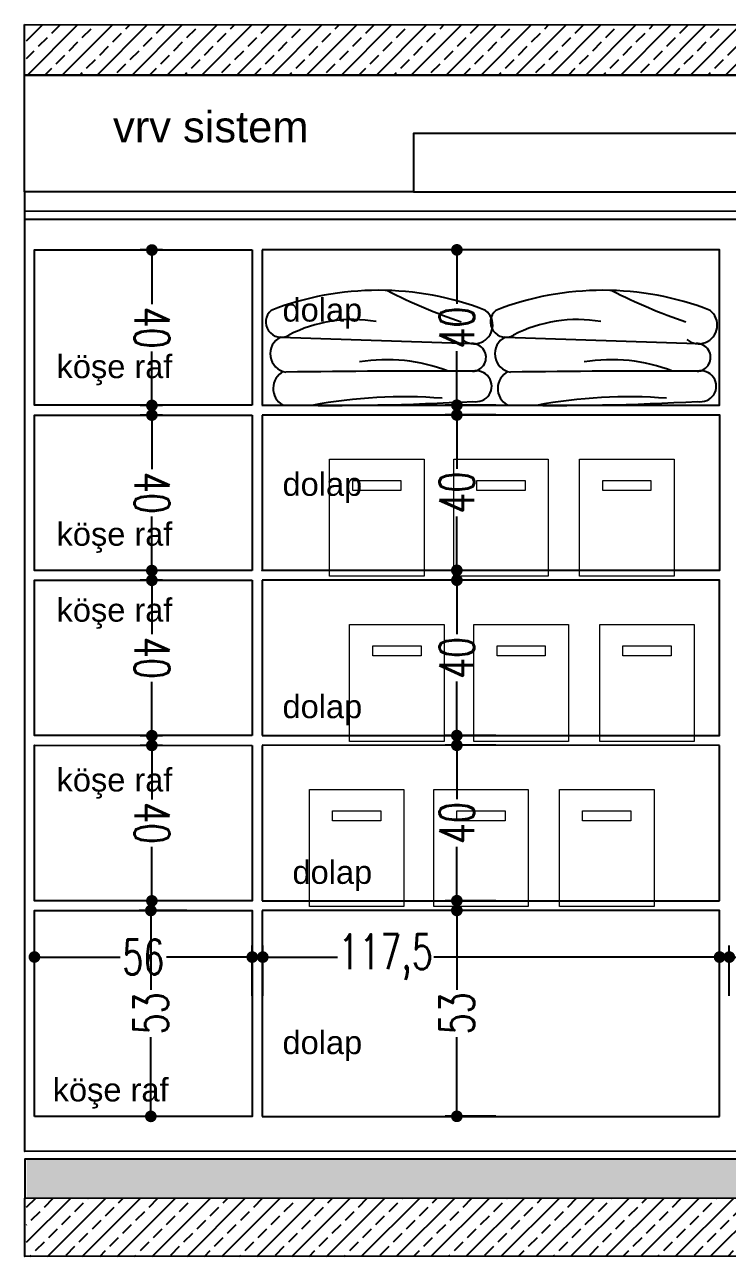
# Model space of a CAD drawing. Header units: millimetres. Extents: x 1064 to 14043, y 831 to 5538.
# Drawn here: x 10783.2 to 10964.1, y 2529.7 to 2846.7 of the extents above; entities that cross this region are included whole.
import ezdxf

# ---------------------------------------------------------------- set-up
doc = ezdxf.new("R2010")
doc.units = ezdxf.units.MM
for name, color, linetype in [('clad', 30, 'Continuous'), ('dim_sec', 193, 'Continuous'), ('furn', 134, 'Continuous'), ('hatch_conc', 223, 'Continuous'), ('hatch_floor', 197, 'Continuous'), ('layout', 11, 'Continuous'), ('pipe', 143, 'Continuous'), ('Str_conc', 6, 'Continuous'), ('symbol', 8, 'Continuous'), ('wipeout', 134, 'Continuous')]:
    doc.layers.add(name, color=color, linetype=linetype)
doc.layers.add('transparan', color=7, linetype='Continuous', transparency=0.75)
doc.styles.add('antet', font='arial.ttf')
doc.styles.add('dim', font='simplex.shx', dxfattribs={"width": 0.7})
doc.dimstyles.new('1_50', dxfattribs={"dimtxt": 9, "dimasz": 3, "dimexe": 3, "dimexo": 0, "dimgap": 1, "dimtad": 0, "dimdec": 1, "dimzin": 11, "dimtxsty": 'dim', "dimblk": 'DOT', "dimcen": 1.5, "dimdle": 1.25, "dimclrt": 2, "dimadec": 0, "dimazin": 0, "dimtfac": 1.25, "dimtdec": 1, "dimtix": 1, "dimtofl": 0, "dimtmove": 1, "dimatfit": 3, "dimldrblk": 'DOT', "dimfxl": 10, "dimfxlon": 1, "dimtolj": 1, "dimtzin": 0, "dimarcsym": 0})

# ---------------------------------------------------------------- blocks, each defined once
blk = doc.blocks.new('_Dot')
at = {"color": 0, "linetype": 'ByBlock', "lineweight": -2}
blk.add_line((-0.5, 0), (-1, 0), dxfattribs=at)
at = {"color": 0, "linetype": 'ByBlock', "const_width": 0.5}
blk.add_lwpolyline([(-0.25, 0, 1), (0.25, 0, 1)], format="xyb", close=True, dxfattribs=at)
blk = doc.blocks.new('*D49')
at = {"layer": 'Defpoints', "color": 0, "transparency": 16777216}
for p in [(10815.99, 2788.66), (10818.76, 2788.66), (10818.76, 2748.66)]:
    blk.add_point(p, dxfattribs=at)
at = {"layer": 'dim_sec', "color": 0, "lineweight": -2, "transparency": 16777216}
for p, q in [((10818.76, 2788.66), (10812.99, 2788.66)), ((10815.99, 2785.66), (10815.99, 2774.76)), ((10815.99, 2751.66), (10815.99, 2762.56)), ((10818.76, 2748.66), (10812.99, 2748.66))]:
    blk.add_line(p, q, dxfattribs=at)
at = {"layer": 'dim_sec', "color": 0, "lineweight": -2, "transparency": 16777216, "xscale": 3, "yscale": 3, "zscale": 3}
for p, rotation in [((10815.99, 2788.66), 90.0022531247514), ((10815.99, 2748.66), 270.0022531247514)]:
    blk.add_blockref('_Dot', p, dxfattribs=dict(at, rotation=rotation))
at = {"layer": 'dim_sec', "color": 2, "transparency": 16777216, "insert": (10815.99, 2768.66), "char_height": 9, "attachment_point": 5, "rotation": 270.0023, "style": 'dim'}
blk.add_mtext('\\A1;40', dxfattribs=at)
blk = doc.blocks.new('*D50')
at = {"layer": 'Defpoints', "color": 0, "transparency": 16777216}
for p in [(10824.97, 2618.68), (10815.72, 2565.7), (10824.97, 2565.7)]:
    blk.add_point(p, dxfattribs=at)
at = {"layer": 'dim_sec', "color": 0, "lineweight": -2, "transparency": 16777216}
for p, q in [((10824.97, 2618.68), (10812.72, 2618.68)), ((10815.72, 2615.68), (10815.72, 2598.29)), ((10815.72, 2568.7), (10815.72, 2586.09)), ((10824.97, 2565.7), (10812.72, 2565.7))]:
    blk.add_line(p, q, dxfattribs=at)
at = {"layer": 'dim_sec', "color": 0, "lineweight": -2, "transparency": 16777216, "xscale": 3, "yscale": 3, "zscale": 3}
for p, rotation in [((10815.72, 2618.68), 90), ((10815.72, 2565.7), 270)]:
    blk.add_blockref('_Dot', p, dxfattribs=dict(at, rotation=rotation))
at = {"layer": 'dim_sec', "color": 2, "transparency": 16777216, "insert": (10815.72, 2592.19), "char_height": 9, "attachment_point": 5, "rotation": 90, "style": 'dim'}
blk.add_mtext('\\A1;53', dxfattribs=at)
blk = doc.blocks.new('*D87')
at = {"layer": 'Defpoints', "color": 0, "transparency": 16777216}
for p in [(10815.98, 2746.16), (10818.76, 2746.16), (10818.76, 2706.16)]:
    blk.add_point(p, dxfattribs=at)
at = {"layer": 'dim_sec', "color": 0, "lineweight": -2, "transparency": 16777216}
for p, q in [((10818.76, 2746.16), (10812.98, 2746.16)), ((10815.98, 2743.16), (10815.98, 2732.26)), ((10815.98, 2709.16), (10815.98, 2720.06)), ((10818.76, 2706.16), (10812.98, 2706.16))]:
    blk.add_line(p, q, dxfattribs=at)
at = {"layer": 'dim_sec', "color": 0, "lineweight": -2, "transparency": 16777216, "xscale": 3, "yscale": 3, "zscale": 3}
for p, rotation in [((10815.98, 2746.16), 90.0022531247514), ((10815.98, 2706.16), 270.0022531247514)]:
    blk.add_blockref('_Dot', p, dxfattribs=dict(at, rotation=rotation))
at = {"layer": 'dim_sec', "color": 2, "transparency": 16777216, "insert": (10815.98, 2726.16), "char_height": 9, "attachment_point": 5, "rotation": 270.0023, "style": 'dim'}
blk.add_mtext('\\A1;40', dxfattribs=at)
blk = doc.blocks.new('*D88')
at = {"layer": 'Defpoints', "color": 0, "transparency": 16777216}
for p in [(10815.99, 2703.66), (10818.76, 2703.66), (10818.76, 2663.66)]:
    blk.add_point(p, dxfattribs=at)
at = {"layer": 'dim_sec', "color": 0, "lineweight": -2, "transparency": 16777216}
for p, q in [((10818.76, 2703.66), (10812.99, 2703.66)), ((10815.99, 2700.66), (10815.99, 2689.76)), ((10815.99, 2666.66), (10815.99, 2677.56)), ((10818.76, 2663.66), (10812.99, 2663.66))]:
    blk.add_line(p, q, dxfattribs=at)
at = {"layer": 'dim_sec', "color": 0, "lineweight": -2, "transparency": 16777216, "xscale": 3, "yscale": 3, "zscale": 3}
for p, rotation in [((10815.99, 2703.66), 90.0022531247514), ((10815.99, 2663.66), 270.0022531247514)]:
    blk.add_blockref('_Dot', p, dxfattribs=dict(at, rotation=rotation))
at = {"layer": 'dim_sec', "color": 2, "transparency": 16777216, "insert": (10815.99, 2683.66), "char_height": 9, "attachment_point": 5, "rotation": 270.0023, "style": 'dim'}
blk.add_mtext('\\A1;40', dxfattribs=at)
blk = doc.blocks.new('*D89')
at = {"layer": 'Defpoints', "color": 0, "transparency": 16777216}
for p in [(10815.98, 2661.16), (10818.75, 2661.16), (10818.76, 2621.16)]:
    blk.add_point(p, dxfattribs=at)
at = {"layer": 'dim_sec', "color": 0, "lineweight": -2, "transparency": 16777216}
for p, q in [((10818.75, 2661.16), (10812.98, 2661.16)), ((10815.98, 2658.16), (10815.98, 2647.26)), ((10815.98, 2624.16), (10815.98, 2635.06)), ((10818.76, 2621.16), (10812.98, 2621.16))]:
    blk.add_line(p, q, dxfattribs=at)
at = {"layer": 'dim_sec', "color": 0, "lineweight": -2, "transparency": 16777216, "xscale": 3, "yscale": 3, "zscale": 3}
for p, rotation in [((10815.98, 2661.16), 90.0022531247514), ((10815.98, 2621.16), 270.0022531247514)]:
    blk.add_blockref('_Dot', p, dxfattribs=dict(at, rotation=rotation))
at = {"layer": 'dim_sec', "color": 2, "transparency": 16777216, "insert": (10815.98, 2641.16), "char_height": 9, "attachment_point": 5, "rotation": 270.0023, "style": 'dim'}
blk.add_mtext('\\A1;40', dxfattribs=at)
blk = doc.blocks.new('*D97')
at = {"layer": 'Defpoints', "color": 0, "transparency": 16777216}
for p in [(10894.46, 2618.69), (10962.07, 2618.69), (10962.07, 2565.71)]:
    blk.add_point(p, dxfattribs=at)
at = {"layer": 'dim_sec', "color": 0, "lineweight": -2, "transparency": 16777216}
for p, q in [((10904.46, 2618.69), (10891.46, 2618.69)), ((10894.46, 2615.69), (10894.46, 2598.3)), ((10894.46, 2568.71), (10894.46, 2586.1)), ((10904.46, 2565.71), (10891.46, 2565.71))]:
    blk.add_line(p, q, dxfattribs=at)
at = {"layer": 'dim_sec', "color": 0, "lineweight": -2, "transparency": 16777216, "xscale": 3, "yscale": 3, "zscale": 3}
for p, rotation in [((10894.46, 2618.69), 90), ((10894.46, 2565.71), 270)]:
    blk.add_blockref('_Dot', p, dxfattribs=dict(at, rotation=rotation))
at = {"layer": 'dim_sec', "color": 2, "transparency": 16777216, "insert": (10894.46, 2592.2), "char_height": 9, "attachment_point": 5, "rotation": 90, "style": 'dim'}
blk.add_mtext('\\A1;53', dxfattribs=at)
blk = doc.blocks.new('*D98')
at = {"layer": 'Defpoints', "color": 0, "transparency": 16777216}
for p in [(10894.46, 2661.19), (10962.07, 2661.19), (10962.07, 2621.2)]:
    blk.add_point(p, dxfattribs=at)
at = {"layer": 'dim_sec', "color": 0, "lineweight": -2, "transparency": 16777216}
for p, q in [((10904.46, 2661.19), (10891.46, 2661.19)), ((10894.46, 2658.19), (10894.46, 2647.29)), ((10894.46, 2624.2), (10894.46, 2635.09)), ((10904.46, 2621.2), (10891.46, 2621.2))]:
    blk.add_line(p, q, dxfattribs=at)
at = {"layer": 'dim_sec', "color": 0, "lineweight": -2, "transparency": 16777216, "xscale": 3, "yscale": 3, "zscale": 3}
for p, rotation in [((10894.46, 2661.19), 90), ((10894.46, 2621.2), 270)]:
    blk.add_blockref('_Dot', p, dxfattribs=dict(at, rotation=rotation))
at = {"layer": 'dim_sec', "color": 2, "transparency": 16777216, "insert": (10894.46, 2641.19), "char_height": 9, "attachment_point": 5, "rotation": 90, "style": 'dim'}
blk.add_mtext('\\A1;40', dxfattribs=at)
blk = doc.blocks.new('*D99')
at = {"layer": 'Defpoints', "color": 0, "transparency": 16777216}
for p in [(10894.46, 2703.69), (10962.07, 2703.69), (10962.07, 2663.7)]:
    blk.add_point(p, dxfattribs=at)
at = {"layer": 'dim_sec', "color": 0, "lineweight": -2, "transparency": 16777216}
for p, q in [((10904.46, 2703.69), (10891.46, 2703.69)), ((10894.46, 2700.69), (10894.46, 2689.79)), ((10894.46, 2666.7), (10894.46, 2677.59)), ((10904.46, 2663.7), (10891.46, 2663.7))]:
    blk.add_line(p, q, dxfattribs=at)
at = {"layer": 'dim_sec', "color": 0, "lineweight": -2, "transparency": 16777216, "xscale": 3, "yscale": 3, "zscale": 3}
for p, rotation in [((10894.46, 2703.69), 90), ((10894.46, 2663.7), 270)]:
    blk.add_blockref('_Dot', p, dxfattribs=dict(at, rotation=rotation))
at = {"layer": 'dim_sec', "color": 2, "transparency": 16777216, "insert": (10894.46, 2683.69), "char_height": 9, "attachment_point": 5, "rotation": 90, "style": 'dim'}
blk.add_mtext('\\A1;40', dxfattribs=at)
blk = doc.blocks.new('*D100')
at = {"layer": 'Defpoints', "color": 0, "transparency": 16777216}
for p in [(10894.46, 2746.2), (10962.07, 2746.2), (10962.07, 2706.22)]:
    blk.add_point(p, dxfattribs=at)
at = {"layer": 'dim_sec', "color": 0, "lineweight": -2, "transparency": 16777216}
for p, q in [((10904.46, 2746.2), (10891.46, 2746.2)), ((10894.46, 2743.2), (10894.46, 2732.31)), ((10894.46, 2709.22), (10894.46, 2720.11)), ((10904.46, 2706.22), (10891.46, 2706.22))]:
    blk.add_line(p, q, dxfattribs=at)
at = {"layer": 'dim_sec', "color": 0, "lineweight": -2, "transparency": 16777216, "xscale": 3, "yscale": 3, "zscale": 3}
for p, rotation in [((10894.46, 2746.2), 90), ((10894.46, 2706.22), 270)]:
    blk.add_blockref('_Dot', p, dxfattribs=dict(at, rotation=rotation))
at = {"layer": 'dim_sec', "color": 2, "transparency": 16777216, "insert": (10894.46, 2726.21), "char_height": 9, "attachment_point": 5, "rotation": 90, "style": 'dim'}
blk.add_mtext('\\A1;40', dxfattribs=at)
blk = doc.blocks.new('*D101')
at = {"layer": 'Defpoints', "color": 0, "transparency": 16777216}
for p in [(10894.46, 2788.7), (10962.07, 2788.7), (10962.07, 2748.72)]:
    blk.add_point(p, dxfattribs=at)
at = {"layer": 'dim_sec', "color": 0, "lineweight": -2, "transparency": 16777216}
for p, q in [((10904.46, 2788.7), (10891.46, 2788.7)), ((10894.46, 2785.7), (10894.46, 2774.81)), ((10894.46, 2751.72), (10894.46, 2762.61)), ((10904.46, 2748.72), (10891.46, 2748.72))]:
    blk.add_line(p, q, dxfattribs=at)
at = {"layer": 'dim_sec', "color": 0, "lineweight": -2, "transparency": 16777216, "xscale": 3, "yscale": 3, "zscale": 3}
for p, rotation in [((10894.46, 2788.7), 90), ((10894.46, 2748.72), 270)]:
    blk.add_blockref('_Dot', p, dxfattribs=dict(at, rotation=rotation))
at = {"layer": 'dim_sec', "color": 2, "transparency": 16777216, "insert": (10894.46, 2768.71), "char_height": 9, "attachment_point": 5, "rotation": 90, "style": 'dim'}
blk.add_mtext('\\A1;40', dxfattribs=at)
blk = doc.blocks.new('*D103')
at = {"layer": 'Defpoints', "color": 0, "transparency": 16777216}
for p in [(10841.82, 2606.69), (10785.76, 2565.68), (10841.81, 2565.67)]:
    blk.add_point(p, dxfattribs=at)
at = {"layer": 'dim_sec', "color": 0, "lineweight": -2, "transparency": 16777216}
for p, q in [((10785.77, 2596.71), (10785.77, 2609.71)), ((10841.82, 2596.69), (10841.82, 2609.69)), ((10788.77, 2606.71), (10807.85, 2606.7)), ((10838.82, 2606.69), (10819.75, 2606.7))]:
    blk.add_line(p, q, dxfattribs=at)
at = {"layer": 'dim_sec', "color": 0, "lineweight": -2, "transparency": 16777216, "xscale": 3, "yscale": 3, "zscale": 3}
for p, rotation in [((10785.77, 2606.71), 179.9811178305516), ((10841.82, 2606.69), 359.9811178305517)]:
    blk.add_blockref('_Dot', p, dxfattribs=dict(at, rotation=rotation))
at = {"layer": 'dim_sec', "color": 2, "transparency": 16777216, "insert": (10813.8, 2606.7), "char_height": 9, "attachment_point": 5, "rotation": 359.9811, "style": 'dim'}
blk.add_mtext('\\A1;56', dxfattribs=at)
blk = doc.blocks.new('*D104')
at = {"layer": 'Defpoints', "color": 0, "transparency": 16777216}
for p in [(10962.07, 2606.69), (10844.53, 2565.67), (10962.07, 2565.66)]:
    blk.add_point(p, dxfattribs=at)
at = {"layer": 'dim_sec', "color": 0, "lineweight": -2, "transparency": 16777216}
for p, q in [((10844.53, 2596.69), (10844.53, 2609.69)), ((10962.07, 2596.69), (10962.07, 2609.69)), ((10847.53, 2606.69), (10863.73, 2606.69)), ((10959.07, 2606.69), (10888.53, 2606.69))]:
    blk.add_line(p, q, dxfattribs=at)
at = {"layer": 'dim_sec', "color": 0, "lineweight": -2, "transparency": 16777216, "xscale": 3, "yscale": 3, "zscale": 3}
for p, rotation in [((10844.53, 2606.69), 179.9982362901278), ((10962.07, 2606.69), 359.9982362901278)]:
    blk.add_blockref('_Dot', p, dxfattribs=dict(at, rotation=rotation))
at = {"layer": 'dim_sec', "color": 2, "transparency": 16777216, "insert": (10876.13, 2606.69), "char_height": 9, "attachment_point": 5, "rotation": 359.9982, "style": 'dim'}
blk.add_mtext('\\A1;117,5', dxfattribs=at)
blk = doc.blocks.new('*D105')
at = {"layer": 'Defpoints', "color": 0, "transparency": 16777216}
for p in [(11082.07, 2606.69), (10964.57, 2565.69), (11082.08, 2565.69)]:
    blk.add_point(p, dxfattribs=at)
at = {"layer": 'dim_sec', "color": 0, "lineweight": -2, "transparency": 16777216}
for p, q in [((10964.57, 2596.69), (10964.57, 2609.69)), ((11082.08, 2596.69), (11082.07, 2609.69)), ((10967.57, 2606.69), (11010.92, 2606.69)), ((11079.07, 2606.69), (11035.72, 2606.69))]:
    blk.add_line(p, q, dxfattribs=at)
at = {"layer": 'dim_sec', "color": 0, "lineweight": -2, "transparency": 16777216, "xscale": 3, "yscale": 3, "zscale": 3}
for p, rotation in [((10964.57, 2606.69), 180.001714719482), ((11082.07, 2606.69), 0.001714719482049044)]:
    blk.add_blockref('_Dot', p, dxfattribs=dict(at, rotation=rotation))
at = {"layer": 'dim_sec', "color": 2, "transparency": 16777216, "insert": (11023.32, 2606.69), "char_height": 9, "attachment_point": 5, "rotation": 0.0017, "style": 'dim'}
blk.add_mtext('\\A1;117,5', dxfattribs=at)
blk = doc.blocks.new('A$C467564A6')
blk.add_line((0.538, 2.533), (7.663, 2.295))
for centre, radius, start, end in [((4.176, -6.737), 11.012, 68.8134, 111.1866), ((13.352, 21.303), 19.191, 242.5696, 251.4882), ((0.561, 3.098), 0.565, 130.1587, 300.31), ((7.732, 2.982), 0.693, 230.4103, 52.2353), ((3.235, -2.033), 5.221, 80.4794, 117.2185), ((0.849, 1.916), 0.691, 116.7365, 260.5434), ((7.663, 1.781), 0.514, 271.3192, 92.5427), ((4.498, -4.545), 6.243, 68.7039, 99.4262), ((0.973, 0.627), 0.708, 117.5574, 239.9379), ((5.844, -338.989), 340.262, 89.69168, 90.86023), ((7.813, 0.71), 0.575, 257.8406, 103.8708), ((2.409, 92.479), 92.482, 268.89083, 273.27479), ((5.117, -18.06), 18.378, 85.5519, 100.6856)]:
    blk.add_arc(centre, radius, start, end)
blk = doc.blocks.new('sdgh')
at = {"layer": 'symbol', "lineweight": 0}
for points in [[(12942.22, 2064.74), (12966.54, 2064.74), (12966.54, 2034.63), (12942.22, 2034.63)], [(12948.17, 2059.22), (12960.58, 2059.22), (12960.58, 2056.67), (12948.17, 2056.67)]]:
    blk.add_lwpolyline(points, close=True, dxfattribs=at)

msp = doc.modelspace()

# ---------------------------------------------------------------- hatches: boundary and pattern name
at = {"layer": 'hatch_conc', "ltscale": 10}
h = msp.add_hatch(dxfattribs=at)
h.set_pattern_fill('ANSI33', color=256)
h.set_pattern_definition([(45, (-2630.7724, 500.59), (-4.490128, 4.490128), []), (45, (-2626.282, 500.59), (-4.490128, 4.490128), [3.175, -1.5875])])
h.paths.add_polyline_path([(11264.74768, 2846.6379), (10783.74771, 2846.65676), (10783.74771, 2833.68723), (11264.74768, 2833.66837)])
h = msp.add_hatch(dxfattribs=at)
h.set_pattern_fill('ANSI33', color=256)
h.set_pattern_definition([(45, (-568.3356, 538.6407), (-4.490128, 4.490128), []), (45, (-563.8454, 538.6407), (-4.490128, 4.490128), [3.175, -1.5875])])
h.paths.add_polyline_path([(11264.74768, 2529.71935), (11264.74768, 2544.71935), (10783.76038, 2544.67117), (10783.76038, 2529.67117)])
at = {"layer": 'hatch_floor', "ltscale": 10}
h = msp.add_hatch(dxfattribs=at)
h.set_pattern_fill('AR-CONC', color=2, scale=0.1)
h.set_pattern_definition([(50, (7722.199, -3286.568), (18.218467, -1.59391), [1.905, -20.955]), (355, (7722.199, -3286.568), (-3.52434, 19.105685), [1.524, -16.76406]), (100.45144, (7723.717, -3286.7), (14.694125, 17.511775), [1.619, -17.809024]), (46.1842, (7722.2, -3281.488), (27.107904, -4.20423), [2.8575, -31.4325]), (96.63556, (7724.458, -3281.838), (23.74041, 24.74261), [2.4285, -26.71356]), (351.18415, (7722.2, -3281.488), (23.74041, 24.74261), [2.286, -25.14597]), (21, (7724.739, -3282.758), (15.16144, -10.22652), [1.905, -20.955]), (326, (7724.739, -3282.758), (6.180203, 18.418797), [1.524, -16.764]), (71.45144, (7726.002, -3283.61), (21.34164, 8.192277), [1.619, -17.808994]), (37.5, (7722.199, -3286.568), (0.3088603, 8.455504), [0, -16.5608, 0, -17.018, 0, -16.8275]), (7.5, (7722.199, -3286.568), (6.681966, 10.018057), [0, -9.7028, 0, -16.1798, 0, -6.4135]), (327.5, (7716.535, -3286.568), (13.5590595, -0.5728744), [0, -6.35, 0, -19.812, 0, -26.289]), (317.5, (7713.995, -3286.568), (14.812918, 2.54265), [0, -8.255, 0, -13.1572, 0, -18.669])])
h.paths.add_polyline_path([(10783.76038, 2554.67113), (10783.76038, 2544.67113), (11264.74768, 2544.71935), (11264.74768, 2554.71935)])

# ---------------------------------------------------------------- linework, layer by layer
at = {"layer": 'clad'}
msp.add_lwpolyline([(10883.32517, 2803.65112), (10783.24771, 2803.65112), (10783.24771, 2833.68723), (11264.74768, 2833.66837), (11264.74768, 2803.63226), (11164.74768, 2803.63226), (11164.74768, 2818.63226), (10883.32517, 2818.65112)], close=True, dxfattribs=at)
at = {"layer": 'furn'}
for p, q in [((10783.26038, 2796.61935), (11264.74768, 2796.61935)), ((10962.07353, 2661.182), (10844.3279, 2661.1852)), ((10962.07352, 2621.19786), (10962.07353, 2661.182)), ((10844.32804, 2621.20106), (10962.07352, 2621.19786))]:
    msp.add_line(p, q, dxfattribs=at)
for points in [[(10783.24771, 2803.65112), (10783.24771, 2565.67036), (10783.26038, 2565.67036)], [(11264.74768, 2803.63226), (11264.74768, 2556.71935), (10783.26038, 2556.68464), (10783.26038, 2565.68464)], [(10947.25957, 2796.61935), (10947.25957, 2796.63601)], [(10949.75957, 2796.63627), (10949.75957, 2796.61935)], [(10841.8269, 2748.70104), (10785.74771, 2748.70489), (10785.74771, 2788.68642), (10841.8269, 2788.68258)], [(10841.8269, 2788.68258), (10841.8269, 2748.70104)], [(10844.3086, 2748.71864), (10962.07355, 2748.71519), (10962.07355, 2788.69673), (10844.3269, 2788.70018)], [(10844.3269, 2788.68258), (10844.3269, 2748.70104)], [(10841.8269, 2706.20104), (10785.74771, 2706.20489), (10785.74771, 2746.18642), (10841.8269, 2746.18258)], [(10841.8269, 2746.18258), (10841.8269, 2706.20104)], [(10844.3269, 2746.20018), (10962.07355, 2746.19673), (10962.07354, 2706.21519), (10844.3086, 2706.21864), (10844.3086, 2706.21942)], [(10844.3269, 2746.18258), (10844.3269, 2706.20104)], [(10841.8269, 2663.70104), (10785.74771, 2663.70489), (10785.74771, 2703.68642), (10841.8269, 2703.68258)], [(10841.8269, 2703.68258), (10841.8269, 2663.70104)], [(10844.32794, 2663.70106), (10962.07353, 2663.69786), (10962.07354, 2703.69673), (10844.3269, 2703.70018)], [(10844.3269, 2703.68258), (10844.3269, 2663.70104)], [(10844.3279, 2661.16759), (10844.3279, 2621.18606)], [(10785.74771, 2565.67036), (10785.74771, 2618.68642), (10841.8269, 2618.68258), (10841.8269, 2565.69249), (10785.76038, 2565.68482)], [(10962.07351, 2565.69556), (10962.07352, 2618.682), (10844.32782, 2618.6852)], [(10844.32782, 2618.66759), (10844.32782, 2565.69267)], [(10844.3269, 2565.69267), (10962.07351, 2565.69538)]]:
    msp.add_lwpolyline(points, dxfattribs=at)
msp.add_lwpolyline([(10841.8269, 2661.18258), (10841.8269, 2621.20104), (10785.74771, 2621.20489), (10785.74771, 2661.18642)], close=True, dxfattribs=at)
at = {"layer": 'hatch_floor', "color": 2, "ltscale": 10}
msp.add_lwpolyline([(10783.26038, 2544.67113), (11264.74768, 2544.71935), (11264.74768, 2554.71935), (10783.26038, 2554.67113)], close=True, dxfattribs=at)
at = {"layer": 'Str_conc', "ltscale": 10}
for points in [[(10783.24771, 2846.65676), (11264.74768, 2846.6379), (11264.74768, 2833.66837), (10783.24771, 2833.68723)], [(10783.26038, 2544.67117), (11264.74768, 2544.71935), (11264.74768, 2529.71935), (10783.26038, 2529.67117)]]:
    msp.add_lwpolyline(points, close=True, dxfattribs=at)
at = {"layer": 'transparan', "linetype": 'ByBlock'}
for points in [[(10883.32517, 2803.65112), (11164.74768, 2803.63226)], [(11264.74768, 2556.71935), (10783.24771, 2556.67018)]]:
    msp.add_lwpolyline(points, dxfattribs=at)
at = {"layer": 'wipeout'}
msp.add_lwpolyline([(10783.26038, 2798.65985), (11264.74765, 2798.70969)], dxfattribs=at)

# ---------------------------------------------------------------- block references
at = {"layer": 'symbol', "lineweight": 0, "xscale": 6.925220495487578, "yscale": 6.925220495487578, "zscale": 6.925220495487578}
for p in [(10845.34483, 2748.67753), (10903.13876, 2748.67752)]:
    msp.add_blockref('A$C467564A6', p, dxfattribs=at)
at = {"layer": 'symbol', "lineweight": 0}
for p in [(-2080.51268, 670.08758), (-2048.53986, 670.08758), (-2016.17711, 670.08758), (-2075.34146, 627.57024), (-2043.36864, 627.57024), (-2011.00589, 627.57024), (-2085.68394, 585.07024), (-2053.71112, 585.07024), (-2021.34837, 585.07024)]:
    msp.add_blockref('sdgh', p, dxfattribs=at)

# ---------------------------------------------------------------- texts
at = {"layer": 'layout', "color": 251, "char_height": 6, "width": 282.3357703, "style": 'antet'}
for s, insert, attachment_point in [('{\\C7;dolap}', (10849.60336, 2768.43338), 7), ('{\\C7;köşe raf}', (10821.27394, 2753.82995), 9), ('{\\C7;dolap}', (10849.60336, 2723.58486), 7), ('{\\C7;köşe raf}', (10821.27394, 2710.70625), 9), ('{\\C7;köşe raf}', (10821.27394, 2691.16462), 9), ('{\\C7;dolap}', (10849.60336, 2666.36891), 7), ('{\\C7;köşe raf}', (10821.27394, 2647.45785), 9), ('{\\C7;dolap}', (10872.67552, 2623.72731), 9), ('{\\C7;dolap}', (10849.60336, 2579.9163), 7), ('{\\C7;köşe raf}', (10820.27842, 2567.69777), 9)]:
    msp.add_mtext(s, dxfattribs=dict(at, insert=insert, attachment_point=attachment_point))
at = {"layer": 'pipe', "insert": (10806.00393, 2824.36691), "char_height": 8, "width": 376.4476937, "attachment_point": 1, "style": 'antet'}
msp.add_mtext('\\A1;vrv sistem', dxfattribs=at)

# ---------------------------------------------------------------- dimensions: what is measured, and where the dimension line sits
at = {"layer": 'dim_sec'}
for p1, p2, distance, picture, middle in [((10818.76475, 2748.6647), (10818.76318, 2788.65822), 2.77787, '*D49', (10815.9861, 2768.66135)), ((10818.76167, 2706.1647), (10818.7601, 2746.15822), 2.77787, '*D87', (10815.98302, 2726.16136)), ((10818.76475, 2663.6647), (10818.76318, 2703.65822), 2.77787, '*D88', (10815.9861, 2683.66135)), ((10818.75551, 2621.1647), (10818.75394, 2661.15822), 2.77787, '*D89', (10815.97686, 2641.16136)), ((10824.97235, 2618.68258), (10824.97235, 2565.69635), -9.25093, '*D50', (10815.72142, 2592.18946)), ((10962.07351, 2565.7084), (10962.07356, 2618.6859), 67.61083, '*D97', (10894.46273, 2592.19715)), ((10785.76038, 2565.68482), (10841.8069, 2565.66635), 41.02424, '*D103', (10813.79716, 2606.69982)), ((10964.57351, 2565.68898), (11082.07614, 2565.6925), 40.9987, '*D105', (11023.3236, 2606.68943))]:
    dim = msp.add_aligned_dim(p1=p1, p2=p2, distance=distance, dimstyle='1_50', dxfattribs=at)
    dim.commit()
    dim.dimension.update_dxf_attribs({"geometry": picture, "text_midpoint": middle})
for base, p1, p2, picture, middle in [((10894.46252, 2788.70285), (10962.07334, 2748.71871), (10962.07252, 2788.70285), '*D101', (10894.46252, 2768.71078)), ((10894.45961, 2746.20285), (10962.07043, 2706.21871), (10962.06961, 2746.20285), '*D100', (10894.45961, 2726.21078)), ((10894.46254, 2703.6859), (10962.07336, 2663.70176), (10962.07254, 2703.6859), '*D99', (10894.46254, 2683.69383)), ((10894.46273, 2661.1859), (10962.07356, 2621.20176), (10962.07274, 2661.1859), '*D98', (10894.46273, 2641.19383))]:
    dim = msp.add_linear_dim(base=base, p1=p1, p2=p2, angle=269.9999441, dimstyle='1_50', dxfattribs=at)
    dim.commit()
    dim.dimension.update_dxf_attribs({"geometry": picture, "text_midpoint": middle})
dim = msp.add_linear_dim(base=(10962.07477, 2606.69105), p1=(10844.5269, 2565.66635), p2=(10962.07351, 2565.66273), angle=359.9982363, dimstyle='1_50', dxfattribs=at)
dim.commit()
dim.dimension.update_dxf_attribs({"geometry": '*D104', "text_midpoint": (10876.1259, 2606.69471), "dimtype": 161})

doc.saveas('drawing.dxf')
